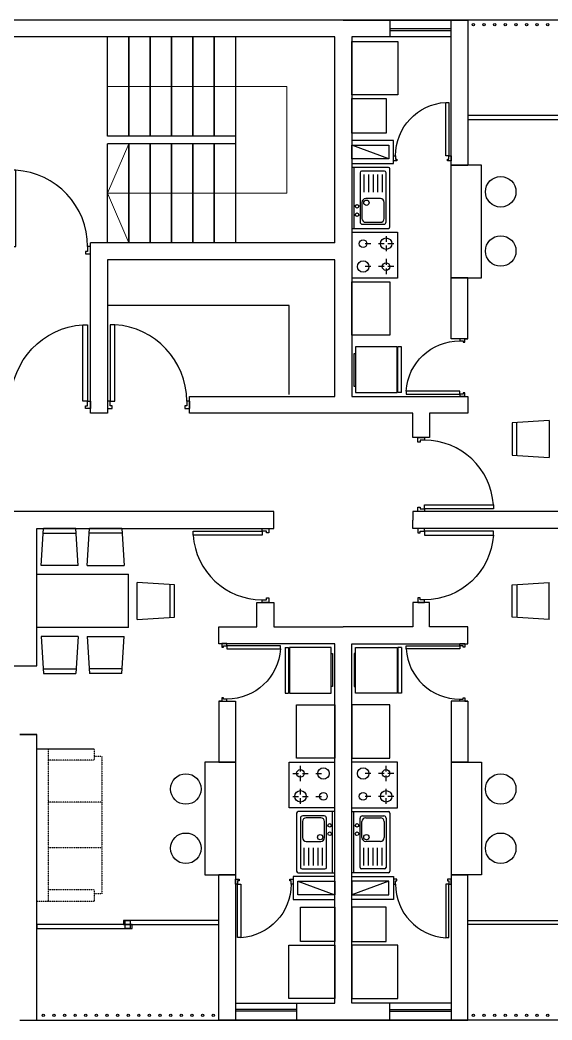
# Model space of a CAD drawing. Header units: inches. Extents: x -1960 to 5063, y 53 to 5870.
# Drawn here: x 3363 to 4059, y 2011 to 3321 of the extents above; entities that cross this region are included whole.
import ezdxf

# ---------------------------------------------------------------- set-up
doc = ezdxf.new("R2010")
doc.units = ezdxf.units.IN
doc.header["$MEASUREMENT"] = 0
doc.linetypes.add('HIDDEN', pattern=[0.375, 0.25, -0.125])
for name, color, linetype in [('00_CONJUNTO', 1, 'Continuous'), ('01 BLOQUES MUEBLES', 1, 'Continuous'), ('01 MUROS', 7, 'Continuous'), ('01 PUERTAS Y VENTANAS', 246, 'Continuous'), ('_LOSA', 250, 'Continuous')]:
    doc.layers.add(name, color=color, linetype=linetype)
doc.layers.add('_ELEV 1', color=7, linetype='Continuous', lineweight=9)

# ---------------------------------------------------------------- blocks, each defined once
blk = doc.blocks.new('*U24')
at = {"layer": '01 PUERTAS Y VENTANAS'}
for points in [[(1555.7, 4997.8), (1633.7, 4997.8), (1633.7, 4993.1), (1555.7, 4993.1)], [(1633.7, 4997.8), (1633.7, 5000.8), (1641.2, 5000.8), (1641.2, 4995.8), (1638.7, 4995.8), (1638.7, 4997.8)], [(1633.7, 4916.8), (1633.7, 4919.8), (1638.7, 4919.8), (1638.7, 4921.8), (1641.2, 4921.8), (1641.2, 4916.8)]]:
    blk.add_lwpolyline(points, close=True, dxfattribs=at)
at = {"layer": '01 PUERTAS Y VENTANAS', "color": 8}
blk.add_arc((1633.8, 4998.1), 78.3, 183.6465, 269.9158, dxfattribs=at)
blk = doc.blocks.new('*U28')
at = {"layer": '01 PUERTAS Y VENTANAS'}
for points in [[(1557.2, 4993.3), (1560.2, 4993.3), (1560.2, 4998.2), (1562.2, 4998.2), (1562.2, 5000.8), (1557.2, 5000.8)], [(1638.2, 4915.3), (1638.2, 4993.3), (1633.5, 4993.3), (1633.5, 4915.3)], [(1638.2, 4993.3), (1641.2, 4993.3), (1641.2, 5000.8), (1636.2, 5000.8), (1636.2, 4998.2), (1638.2, 4998.2)]]:
    blk.add_lwpolyline(points, close=True, dxfattribs=at)
at = {"layer": '01 PUERTAS Y VENTANAS', "color": 8}
blk.add_arc((1638.5, 4993.4), 78.3, 180.0842, 266.3535, dxfattribs=at)
blk = doc.blocks.new('*U25')
at = {"layer": '01 PUERTAS Y VENTANAS'}
for points in [[(1644.2, 4993.3), (1641.2, 4993.3), (1641.2, 5000.8), (1646.2, 5000.8), (1646.2, 4998.2), (1644.2, 4998.2)], [(1725.2, 4993.3), (1722.2, 4993.3), (1722.2, 4998.2), (1720.2, 4998.2), (1720.2, 5000.8), (1725.2, 5000.8)], [(1644.2, 4915.3), (1644.2, 4993.3), (1648.9, 4993.3), (1648.9, 4915.3)]]:
    blk.add_lwpolyline(points, close=True, dxfattribs=at)
at = {"layer": '01 PUERTAS Y VENTANAS', "color": 8}
blk.add_arc((1644, 4993.4), 78.3, 273.6465, 359.9158, dxfattribs=at)
blk = doc.blocks.new('*U26')
at = {"layer": '01 PUERTAS Y VENTANAS'}
for points in [[(1648.7, 4997.8), (1648.7, 5000.8), (1641.2, 5000.8), (1641.2, 4995.8), (1643.8, 4995.8), (1643.8, 4997.8)], [(1726.7, 4997.8), (1648.7, 4997.8), (1648.7, 4993.1), (1726.7, 4993.1)], [(1648.7, 4916.8), (1648.7, 4919.8), (1643.8, 4919.8), (1643.8, 4921.8), (1641.2, 4921.8), (1641.2, 4916.8)]]:
    blk.add_lwpolyline(points, close=True, dxfattribs=at)
at = {"layer": '01 PUERTAS Y VENTANAS', "color": 8}
blk.add_arc((1648.6, 4998.1), 78.3, 270.0842, 356.3535, dxfattribs=at)

msp = doc.modelspace()

# ---------------------------------------------------------------- linework, layer by layer
at = {"color": 7, "ltscale": 9}
for p, q in [((3845.3, 3138.6), (3796.6, 3156.6)), ((3726, 2192.6), (3774.6, 2174.6)), ((3845.3, 2192.6), (3796.6, 2174.6))]:
    msp.add_line(p, q, dxfattribs=at)
at = {"layer": '00_CONJUNTO', "color": 7}
for p, q in [((3926.6, 3130.6), (3926.6, 3130.6)), ((3926.6, 3130.6), (3948.6, 3130.6)), ((3644.6, 2200.6), (3622.6, 2200.6)), ((3644.6, 2200.6), (3644.6, 2200.6)), ((3926.6, 2200.6), (3926.6, 2200.6)), ((3926.6, 2200.6), (3948.6, 2200.6))]:
    msp.add_line(p, q, dxfattribs=at)
at = {"layer": '01 BLOQUES MUEBLES', "color": 7}
for p, q in [((3796.6, 3222.6), (3796.6, 3292.6)), ((3796.8, 3292.6), (3856.8, 3292.6)), ((3856.8, 3292.6), (3856.8, 3222.6)), ((3856.8, 3222.6), (3796.6, 3222.6)), ((3796.6, 3172.6), (3796.6, 3217.6)), ((3796.6, 3217.6), (3841.6, 3217.6)), ((3841.6, 3217.6), (3841.6, 3172.6)), ((3841.6, 3172.6), (3796.6, 3172.6)), ((3844.6, 3127.6), (3796.6, 3127.6)), ((3796.6, 3127.6), (3796.6, 3047.6)), ((3799.6, 3127.6), (3799.6, 3047.6)), ((3807.6, 3120.6), (3807.6, 3056.1)), ((3839.6, 3122.6), (3809.6, 3122.6)), ((3812.6, 3118.1), (3812.6, 3095)), ((3818.6, 3118.1), (3818.6, 3095)), ((3824.6, 3118.1), (3824.6, 3095)), ((3830.6, 3118.1), (3830.6, 3095)), ((3836.6, 3118.1), (3836.6, 3095)), ((3841.6, 3086.1), (3841.6, 3120.6)), ((3846.6, 3049.6), (3846.6, 3125.6)), ((3966.6, 3130.6), (3926.6, 3130.6)), ((3926.6, 2983), (3926.6, 3130.6)), ((3966.6, 2983), (3966.6, 3130.6)), ((3810.1, 3081.6), (3810.1, 3060.6)), ((3834.1, 3086.6), (3815.1, 3086.6)), ((3839.1, 3060.6), (3839.1, 3081.6)), ((3841.6, 3056.1), (3841.6, 3086.1)), ((3810.6, 3053.1), (3838.6, 3053.1)), ((3815.1, 3055.6), (3834.1, 3055.6)), ((3796.6, 3047.6), (3844.6, 3047.6)), ((3796.6, 2977.6), (3846.6, 2977.6)), ((3796.6, 2907.6), (3796.6, 2977.6)), ((3846.6, 2977.6), (3846.6, 2907.6)), ((3926.6, 2983), (3966.6, 2983)), ((3714.6, 2946.6), (3476.9, 2946.6)), ((3714.6, 2830.2), (3714.6, 2946.6)), ((3846.6, 2907.6), (3796.6, 2907.6)), ((3800, 2840.6), (3800, 2883.8)), ((3800, 2883.8), (3801.6, 2883.8)), ((3801.6, 2892.6), (3801.6, 2832.6)), ((3856.2, 2892.6), (3801.6, 2892.6)), ((3856.2, 2832.6), (3856.2, 2892.6)), ((3857.2, 2832.6), (3857.2, 2892.6)), ((3861.6, 2892.6), (3857.2, 2892.6)), ((3861.6, 2832.6), (3861.6, 2892.6)), ((3801.6, 2840.6), (3800, 2840.6)), ((3801.6, 2832.6), (3856.2, 2832.6)), ((3861.6, 2832.6), (3857.2, 2832.6)), ((4055.2, 2795.9), (4006.6, 2792.9)), ((4006.6, 2792.9), (4006.6, 2750.4)), ((4012.7, 2750.4), (4012.7, 2792.9)), ((4055.2, 2795.9), (4055.2, 2747.3)), ((4006.6, 2750.4), (4055.2, 2747.3)), ((3390.3, 2606.1), (3393.3, 2654.6)), ((3435.8, 2654.6), (3393.3, 2654.6)), ((3393.3, 2648.6), (3435.8, 2648.6)), ((3438.9, 2606.1), (3435.8, 2654.6)), ((3450.4, 2606.1), (3453.5, 2654.6)), ((3496, 2654.6), (3453.5, 2654.6)), ((3496, 2648.6), (3453.5, 2648.6)), ((3496, 2654.6), (3499, 2606.1)), ((3384.6, 2594.6), (3504.6, 2594.6)), ((3438.9, 2606.1), (3390.3, 2606.1)), ((3450.4, 2606.1), (3499, 2606.1)), ((3504.6, 2524.6), (3504.6, 2594.6)), ((3516.1, 2535.3), (3516.1, 2583.9)), ((3564.6, 2580.9), (3516.1, 2583.9)), ((3558.6, 2580.9), (3558.6, 2538.4)), ((3564.6, 2538.4), (3564.6, 2580.9)), ((4006.6, 2580.9), (4055.2, 2583.9)), ((4006.6, 2538.4), (4006.6, 2580.9)), ((4012.7, 2580.9), (4012.7, 2538.4)), ((4055.2, 2535.3), (4055.2, 2583.9)), ((3516.1, 2535.3), (3564.6, 2538.4)), ((4055.2, 2535.3), (4006.6, 2538.4)), ((3504.6, 2524.6), (3384.6, 2524.6)), ((3438.9, 2513.2), (3390.3, 2513.2)), ((3390.3, 2513.2), (3393.3, 2464.6)), ((3438.9, 2513.2), (3435.8, 2464.6)), ((3450.4, 2513.2), (3453.5, 2464.6)), ((3450.4, 2513.2), (3499, 2513.2)), ((3496, 2464.6), (3499, 2513.2)), ((3709.7, 2498.6), (3709.7, 2438.6)), ((3709.7, 2498.6), (3714.1, 2498.6)), ((3714.1, 2498.6), (3714.1, 2438.6)), ((3715.1, 2498.6), (3715.1, 2438.6)), ((3769.6, 2498.6), (3715.1, 2498.6)), ((3769.6, 2438.6), (3769.6, 2498.6)), ((3769.6, 2490.7), (3771.3, 2490.7)), ((3771.3, 2490.7), (3771.3, 2447.5)), ((3800, 2490.7), (3800, 2447.5)), ((3801.6, 2490.7), (3800, 2490.7)), ((3801.6, 2438.6), (3801.6, 2498.6)), ((3801.6, 2498.6), (3856.2, 2498.6)), ((3856.2, 2498.6), (3856.2, 2438.6)), ((3857.2, 2498.6), (3857.2, 2438.6)), ((3861.6, 2498.6), (3857.2, 2498.6)), ((3861.6, 2498.6), (3861.6, 2438.6)), ((3393.3, 2470.7), (3435.8, 2470.7)), ((3393.3, 2464.6), (3435.8, 2464.6)), ((3496, 2470.7), (3453.5, 2470.7)), ((3496, 2464.6), (3453.5, 2464.6)), ((3709.7, 2438.6), (3714.1, 2438.6)), ((3715.1, 2438.6), (3769.6, 2438.6)), ((3771.3, 2447.5), (3769.6, 2447.5)), ((3800, 2447.5), (3801.6, 2447.5)), ((3856.2, 2438.6), (3801.6, 2438.6)), ((3861.6, 2438.6), (3857.2, 2438.6)), ((3724.6, 2353.6), (3724.6, 2423.6)), ((3724.6, 2423.6), (3774.6, 2423.6)), ((3774.6, 2423.6), (3774.6, 2353.6)), ((3846.6, 2423.6), (3796.6, 2423.6)), ((3796.6, 2423.6), (3796.6, 2353.6)), ((3846.6, 2353.6), (3846.6, 2423.6)), ((3384.6, 2166), (3384.6, 2366)), ((3384.6, 2366), (3459.6, 2366)), ((3644.6, 2348.2), (3604.6, 2348.2)), ((3604.6, 2348.2), (3604.6, 2200.6)), ((3644.6, 2348.2), (3644.6, 2200.6)), ((3774.6, 2353.6), (3724.6, 2353.6)), ((3796.6, 2353.6), (3846.6, 2353.6)), ((3926.6, 2348.2), (3966.6, 2348.2)), ((3926.6, 2348.2), (3926.6, 2200.6)), ((3966.6, 2348.2), (3966.6, 2200.6)), ((3724.6, 2281.6), (3724.6, 2205.6)), ((3774.6, 2283.6), (3726.6, 2283.6)), ((3771.6, 2203.6), (3771.6, 2283.6)), ((3774.6, 2203.6), (3774.6, 2283.6)), ((3796.6, 2203.6), (3796.6, 2283.6)), ((3796.6, 2283.6), (3844.6, 2283.6)), ((3799.6, 2203.6), (3799.6, 2283.6)), ((3846.6, 2281.6), (3846.6, 2205.6)), ((3729.6, 2275.1), (3729.6, 2245.1)), ((3732.1, 2270.6), (3732.1, 2249.6)), ((3760.6, 2278.1), (3732.6, 2278.1)), ((3756.1, 2275.6), (3737.1, 2275.6)), ((3761.1, 2249.6), (3761.1, 2270.6)), ((3763.6, 2210.6), (3763.6, 2275.1)), ((3807.6, 2210.6), (3807.6, 2275.1)), ((3810.1, 2249.6), (3810.1, 2270.6)), ((3810.6, 2278.1), (3838.6, 2278.1)), ((3815.1, 2275.6), (3834.1, 2275.6)), ((3839.1, 2270.6), (3839.1, 2249.6)), ((3841.6, 2275.1), (3841.6, 2245.1)), ((3729.6, 2245.1), (3729.6, 2210.6)), ((3737.1, 2244.6), (3756.1, 2244.6)), ((3834.1, 2244.6), (3815.1, 2244.6)), ((3841.6, 2245.1), (3841.6, 2210.6)), ((3734.6, 2213.2), (3734.6, 2236.3)), ((3740.6, 2213.2), (3740.6, 2236.3)), ((3746.6, 2213.2), (3746.6, 2236.3)), ((3752.6, 2213.2), (3752.6, 2236.3)), ((3758.6, 2213.2), (3758.6, 2236.3)), ((3812.6, 2213.2), (3812.6, 2236.3)), ((3818.6, 2213.2), (3818.6, 2236.3)), ((3824.6, 2213.2), (3824.6, 2236.3)), ((3830.6, 2213.2), (3830.6, 2236.3)), ((3836.6, 2213.2), (3836.6, 2236.3)), ((3726.6, 2203.6), (3774.6, 2203.6)), ((3731.6, 2208.6), (3761.6, 2208.6)), ((3844.6, 2203.6), (3796.6, 2203.6)), ((3839.6, 2208.6), (3809.6, 2208.6)), ((3604.6, 2200.6), (3644.6, 2200.6)), ((3966.6, 2200.6), (3926.6, 2200.6)), ((3729.6, 2113.6), (3729.6, 2158.6)), ((3729.6, 2158.6), (3774.6, 2158.6)), ((3774.6, 2158.6), (3774.6, 2113.6)), ((3841.6, 2158.6), (3796.6, 2158.6)), ((3796.6, 2158.6), (3796.6, 2113.6)), ((3841.6, 2113.6), (3841.6, 2158.6)), ((3774.6, 2113.6), (3729.6, 2113.6)), ((3796.6, 2113.6), (3841.6, 2113.6)), ((3714.5, 2038.6), (3714.5, 2108.6)), ((3714.5, 2108.6), (3774.6, 2108.6)), ((3774.6, 2108.6), (3774.6, 2038.6)), ((3856.8, 2108.6), (3796.6, 2108.6)), ((3796.6, 2108.6), (3796.6, 2038.6)), ((3856.8, 2038.6), (3856.8, 2108.6)), ((3774.5, 2038.6), (3714.5, 2038.6)), ((3796.8, 2038.6), (3856.8, 2038.6))]:
    msp.add_line(p, q, dxfattribs=at)
at = {"layer": '01 BLOQUES MUEBLES', "color": 7, "ltscale": 0.02}
for p, q in [((3796.6, 3042.6), (3856.6, 3042.6)), ((3796.6, 3042.6), (3856.6, 3042.6)), ((3796.6, 3042.6), (3856.6, 3042.6)), ((3796.6, 3042.6), (3856.6, 3042.6)), ((3796.6, 3042.6), (3856.6, 3042.6)), ((3856.6, 3042.6), (3856.6, 2982.6)), ((3821.6, 3027.6), (3814.1, 3027.6)), ((3821.6, 3027.6), (3814.1, 3027.6)), ((3821.6, 3027.6), (3814.1, 3027.6)), ((3821.6, 3027.6), (3814.1, 3027.6)), ((3821.6, 3027.6), (3814.1, 3027.6)), ((3839.1, 3027.6), (3831.6, 3027.6)), ((3839.1, 3027.6), (3831.6, 3027.6)), ((3839.1, 3027.6), (3831.6, 3027.6)), ((3839.1, 3027.6), (3831.6, 3027.6)), ((3839.1, 3027.6), (3831.6, 3027.6)), ((3841.6, 3037.6), (3841.6, 3030.1)), ((3841.6, 3037.6), (3841.6, 3030.1)), ((3841.6, 3037.6), (3841.6, 3030.1)), ((3841.6, 3037.6), (3841.6, 3030.1)), ((3841.6, 3037.6), (3841.6, 3030.1)), ((3851.6, 3027.6), (3844.1, 3027.6)), ((3851.6, 3027.6), (3844.1, 3027.6)), ((3851.6, 3027.6), (3844.1, 3027.6)), ((3851.6, 3027.6), (3844.1, 3027.6)), ((3851.6, 3027.6), (3844.1, 3027.6)), ((3841.6, 3025.1), (3841.6, 3017.6)), ((3841.6, 3025.1), (3841.6, 3017.6)), ((3841.6, 3025.1), (3841.6, 3017.6)), ((3841.6, 3025.1), (3841.6, 3017.6)), ((3841.6, 3025.1), (3841.6, 3017.6)), ((3841.6, 3007.6), (3841.6, 3000.1)), ((3841.6, 3007.6), (3841.6, 3000.1)), ((3841.6, 3007.6), (3841.6, 3000.1)), ((3841.6, 3007.6), (3841.6, 3000.1)), ((3841.6, 3007.6), (3841.6, 3000.1)), ((3821.6, 2997.6), (3814.1, 2997.6)), ((3821.6, 2997.6), (3814.1, 2997.6)), ((3821.6, 2997.6), (3814.1, 2997.6)), ((3821.6, 2997.6), (3814.1, 2997.6)), ((3821.6, 2997.6), (3814.1, 2997.6)), ((3839.1, 2997.6), (3831.6, 2997.6)), ((3839.1, 2997.6), (3831.6, 2997.6)), ((3839.1, 2997.6), (3831.6, 2997.6)), ((3839.1, 2997.6), (3831.6, 2997.6)), ((3839.1, 2997.6), (3831.6, 2997.6)), ((3841.6, 2995.1), (3841.6, 2987.6)), ((3841.6, 2995.1), (3841.6, 2987.6)), ((3841.6, 2995.1), (3841.6, 2987.6)), ((3841.6, 2995.1), (3841.6, 2987.6)), ((3841.6, 2995.1), (3841.6, 2987.6)), ((3851.6, 2997.6), (3844.1, 2997.6)), ((3851.6, 2997.6), (3844.1, 2997.6)), ((3851.6, 2997.6), (3844.1, 2997.6)), ((3851.6, 2997.6), (3844.1, 2997.6)), ((3851.6, 2997.6), (3844.1, 2997.6)), ((3856.6, 2982.6), (3796.6, 2982.6)), ((3714.6, 2288.6), (3714.6, 2348.6)), ((3714.6, 2348.6), (3774.6, 2348.6)), ((3856.6, 2348.6), (3796.6, 2348.6)), ((3856.6, 2288.6), (3856.6, 2348.6)), ((3719.6, 2333.6), (3727.1, 2333.6)), ((3719.6, 2333.6), (3727.1, 2333.6)), ((3719.6, 2333.6), (3727.1, 2333.6)), ((3719.6, 2333.6), (3727.1, 2333.6)), ((3719.6, 2333.6), (3727.1, 2333.6)), ((3729.6, 2336.1), (3729.6, 2343.6)), ((3729.6, 2336.1), (3729.6, 2343.6)), ((3729.6, 2336.1), (3729.6, 2343.6)), ((3729.6, 2336.1), (3729.6, 2343.6)), ((3729.6, 2336.1), (3729.6, 2343.6)), ((3732.1, 2333.6), (3739.6, 2333.6)), ((3732.1, 2333.6), (3739.6, 2333.6)), ((3732.1, 2333.6), (3739.6, 2333.6)), ((3732.1, 2333.6), (3739.6, 2333.6)), ((3732.1, 2333.6), (3739.6, 2333.6)), ((3749.6, 2333.6), (3757.1, 2333.6)), ((3749.6, 2333.6), (3757.1, 2333.6)), ((3749.6, 2333.6), (3757.1, 2333.6)), ((3749.6, 2333.6), (3757.1, 2333.6)), ((3749.6, 2333.6), (3757.1, 2333.6)), ((3821.6, 2333.6), (3814.1, 2333.6)), ((3821.6, 2333.6), (3814.1, 2333.6)), ((3821.6, 2333.6), (3814.1, 2333.6)), ((3821.6, 2333.6), (3814.1, 2333.6)), ((3821.6, 2333.6), (3814.1, 2333.6)), ((3839.1, 2333.6), (3831.6, 2333.6)), ((3839.1, 2333.6), (3831.6, 2333.6)), ((3839.1, 2333.6), (3831.6, 2333.6)), ((3839.1, 2333.6), (3831.6, 2333.6)), ((3839.1, 2333.6), (3831.6, 2333.6)), ((3841.6, 2336.1), (3841.6, 2343.6)), ((3841.6, 2336.1), (3841.6, 2343.6)), ((3841.6, 2336.1), (3841.6, 2343.6)), ((3841.6, 2336.1), (3841.6, 2343.6)), ((3841.6, 2336.1), (3841.6, 2343.6)), ((3851.6, 2333.6), (3844.1, 2333.6)), ((3851.6, 2333.6), (3844.1, 2333.6)), ((3851.6, 2333.6), (3844.1, 2333.6)), ((3851.6, 2333.6), (3844.1, 2333.6)), ((3851.6, 2333.6), (3844.1, 2333.6)), ((3729.6, 2323.6), (3729.6, 2331.1)), ((3729.6, 2323.6), (3729.6, 2331.1)), ((3729.6, 2323.6), (3729.6, 2331.1)), ((3729.6, 2323.6), (3729.6, 2331.1)), ((3729.6, 2323.6), (3729.6, 2331.1)), ((3841.6, 2323.6), (3841.6, 2331.1)), ((3841.6, 2323.6), (3841.6, 2331.1)), ((3841.6, 2323.6), (3841.6, 2331.1)), ((3841.6, 2323.6), (3841.6, 2331.1)), ((3841.6, 2323.6), (3841.6, 2331.1)), ((3729.6, 2306.1), (3729.6, 2313.6)), ((3729.6, 2306.1), (3729.6, 2313.6)), ((3729.6, 2306.1), (3729.6, 2313.6)), ((3729.6, 2306.1), (3729.6, 2313.6)), ((3729.6, 2306.1), (3729.6, 2313.6)), ((3841.6, 2306.1), (3841.6, 2313.6)), ((3841.6, 2306.1), (3841.6, 2313.6)), ((3841.6, 2306.1), (3841.6, 2313.6)), ((3841.6, 2306.1), (3841.6, 2313.6)), ((3841.6, 2306.1), (3841.6, 2313.6)), ((3719.6, 2303.6), (3727.1, 2303.6)), ((3719.6, 2303.6), (3727.1, 2303.6)), ((3719.6, 2303.6), (3727.1, 2303.6)), ((3719.6, 2303.6), (3727.1, 2303.6)), ((3719.6, 2303.6), (3727.1, 2303.6)), ((3729.6, 2293.6), (3729.6, 2301.1)), ((3729.6, 2293.6), (3729.6, 2301.1)), ((3729.6, 2293.6), (3729.6, 2301.1)), ((3729.6, 2293.6), (3729.6, 2301.1)), ((3729.6, 2293.6), (3729.6, 2301.1)), ((3732.1, 2303.6), (3739.6, 2303.6)), ((3732.1, 2303.6), (3739.6, 2303.6)), ((3732.1, 2303.6), (3739.6, 2303.6)), ((3732.1, 2303.6), (3739.6, 2303.6)), ((3732.1, 2303.6), (3739.6, 2303.6)), ((3749.6, 2303.6), (3757.1, 2303.6)), ((3749.6, 2303.6), (3757.1, 2303.6)), ((3749.6, 2303.6), (3757.1, 2303.6)), ((3749.6, 2303.6), (3757.1, 2303.6)), ((3749.6, 2303.6), (3757.1, 2303.6)), ((3821.6, 2303.6), (3814.1, 2303.6)), ((3821.6, 2303.6), (3814.1, 2303.6)), ((3821.6, 2303.6), (3814.1, 2303.6)), ((3821.6, 2303.6), (3814.1, 2303.6)), ((3821.6, 2303.6), (3814.1, 2303.6)), ((3839.1, 2303.6), (3831.6, 2303.6)), ((3839.1, 2303.6), (3831.6, 2303.6)), ((3839.1, 2303.6), (3831.6, 2303.6)), ((3839.1, 2303.6), (3831.6, 2303.6)), ((3839.1, 2303.6), (3831.6, 2303.6)), ((3841.6, 2293.6), (3841.6, 2301.1)), ((3841.6, 2293.6), (3841.6, 2301.1)), ((3841.6, 2293.6), (3841.6, 2301.1)), ((3841.6, 2293.6), (3841.6, 2301.1)), ((3841.6, 2293.6), (3841.6, 2301.1)), ((3851.6, 2303.6), (3844.1, 2303.6)), ((3851.6, 2303.6), (3844.1, 2303.6)), ((3851.6, 2303.6), (3844.1, 2303.6)), ((3851.6, 2303.6), (3844.1, 2303.6)), ((3851.6, 2303.6), (3844.1, 2303.6)), ((3774.6, 2288.6), (3714.6, 2288.6)), ((3774.6, 2288.6), (3714.6, 2288.6)), ((3774.6, 2288.6), (3714.6, 2288.6)), ((3774.6, 2288.6), (3714.6, 2288.6)), ((3774.6, 2288.6), (3714.6, 2288.6)), ((3796.6, 2288.6), (3856.6, 2288.6)), ((3796.6, 2288.6), (3856.6, 2288.6)), ((3796.6, 2288.6), (3856.6, 2288.6)), ((3796.6, 2288.6), (3856.6, 2288.6)), ((3796.6, 2288.6), (3856.6, 2288.6))]:
    msp.add_line(p, q, dxfattribs=at)
at = {"layer": '01 BLOQUES MUEBLES', "color": 7, "linetype": 'HIDDEN', "ltscale": 0.01}
for p, q in [((3399.6, 2366), (3399.6, 2166)), ((3459.6, 2366), (3459.6, 2351)), ((3459.6, 2351), (3399.6, 2351)), ((3469.6, 2356), (3459.6, 2356)), ((3469.6, 2356), (3469.6, 2176)), ((3469.6, 2296), (3399.6, 2296)), ((3469.6, 2236), (3399.6, 2236)), ((3459.6, 2181), (3399.6, 2181)), ((3459.6, 2181), (3459.6, 2166)), ((3469.6, 2176), (3459.6, 2176)), ((3459.6, 2166), (3384.6, 2166))]:
    msp.add_line(p, q, dxfattribs=at)
at = {"layer": '01 BLOQUES MUEBLES', "color": 7}
for centre, radius in [((3991.6, 3095.6), 20), ((3803.5, 3076.6), 2.32), ((3815.9, 3081.2), 3.5), ((3803.5, 3065.6), 2.32), ((3991.6, 3018), 20), ((3579.6, 2313.2), 20), ((3991.6, 2313.2), 20), ((3767.8, 2265.6), 2.32), ((3803.5, 2265.6), 2.32), ((3579.6, 2235.6), 20), ((3755.4, 2250.1), 3.5), ((3767.8, 2254.6), 2.32), ((3803.5, 2254.6), 2.32), ((3815.9, 2250.1), 3.5), ((3991.6, 2235.6), 20)]:
    msp.add_circle(centre, radius, dxfattribs=at)
at = {"layer": '01 BLOQUES MUEBLES', "color": 7, "ltscale": 0.02}
for centre, radius in [((3811.6, 3027.6), 5), ((3811.6, 3027.6), 5), ((3811.6, 3027.6), 5), ((3811.6, 3027.6), 5), ((3811.6, 3027.6), 5), ((3841.6, 3027.6), 7.5), ((3841.6, 3027.6), 7.5), ((3841.6, 3027.6), 7.5), ((3841.6, 3027.6), 7.5), ((3841.6, 3027.6), 7.5), ((3811.6, 2997.6), 7.5), ((3811.6, 2997.6), 7.5), ((3811.6, 2997.6), 7.5), ((3811.6, 2997.6), 7.5), ((3811.6, 2997.6), 7.5), ((3841.6, 2997.6), 5), ((3841.6, 2997.6), 5), ((3841.6, 2997.6), 5), ((3841.6, 2997.6), 5), ((3841.6, 2997.6), 5), ((3729.6, 2333.6), 5), ((3729.6, 2333.6), 5), ((3729.6, 2333.6), 5), ((3729.6, 2333.6), 5), ((3729.6, 2333.6), 5), ((3759.6, 2333.6), 7.5), ((3759.6, 2333.6), 7.5), ((3759.6, 2333.6), 7.5), ((3759.6, 2333.6), 7.5), ((3759.6, 2333.6), 7.5), ((3811.6, 2333.6), 7.5), ((3811.6, 2333.6), 7.5), ((3811.6, 2333.6), 7.5), ((3811.6, 2333.6), 7.5), ((3811.6, 2333.6), 7.5), ((3841.6, 2333.6), 5), ((3841.6, 2333.6), 5), ((3841.6, 2333.6), 5), ((3841.6, 2333.6), 5), ((3841.6, 2333.6), 5), ((3729.6, 2303.6), 7.5), ((3729.6, 2303.6), 7.5), ((3729.6, 2303.6), 7.5), ((3729.6, 2303.6), 7.5), ((3729.6, 2303.6), 7.5), ((3759.6, 2303.6), 5), ((3759.6, 2303.6), 5), ((3759.6, 2303.6), 5), ((3759.6, 2303.6), 5), ((3759.6, 2303.6), 5), ((3811.6, 2303.6), 5), ((3811.6, 2303.6), 5), ((3811.6, 2303.6), 5), ((3811.6, 2303.6), 5), ((3811.6, 2303.6), 5), ((3841.6, 2303.6), 7.5), ((3841.6, 2303.6), 7.5), ((3841.6, 2303.6), 7.5), ((3841.6, 2303.6), 7.5), ((3841.6, 2303.6), 7.5)]:
    msp.add_circle(centre, radius, dxfattribs=at)
at = {"layer": '01 BLOQUES MUEBLES', "color": 7}
for centre, radius, start, end in [((3809.6, 3120.6), 2, 90, 180), ((3839.6, 3120.6), 2, 0, 90), ((3844.6, 3125.6), 2, 0, 90), ((3815.1, 3081.6), 5, 90, 180), ((3834.1, 3081.6), 5, 0, 90), ((3810.6, 3056.1), 3, 180, 270), ((3815.1, 3060.6), 5, 180, 270), ((3834.1, 3060.6), 5, 270, 0), ((3838.6, 3056.1), 3, 270, 0), ((3844.6, 3049.6), 2, 270, 360), ((3726.6, 2281.6), 2, 90, 180), ((3844.6, 2281.6), 2, 0, 90), ((3732.6, 2275.1), 3, 90, 180), ((3737.1, 2270.6), 5, 90, 180), ((3756.1, 2270.6), 5, 0, 90), ((3760.6, 2275.1), 3, 0, 90), ((3810.6, 2275.1), 3, 90, 180), ((3815.1, 2270.6), 5, 90, 180), ((3834.1, 2270.6), 5, 0, 90), ((3838.6, 2275.1), 3, 0, 90), ((3737.1, 2249.6), 5, 180, 270), ((3756.1, 2249.6), 5, 270, 360), ((3815.1, 2249.6), 5, 180, 270), ((3834.1, 2249.6), 5, 270, 0), ((3726.6, 2205.6), 2, 180, 270), ((3731.6, 2210.6), 2, 180, 270), ((3761.6, 2210.6), 2, 270, 0), ((3809.6, 2210.6), 2, 180, 270), ((3839.6, 2210.6), 2, 270, 0), ((3844.6, 2205.6), 2, 270, 360)]:
    msp.add_arc(centre, radius, start, end, dxfattribs=at)
at = {"layer": '01 MUROS', "color": 7}
for p, q in [((3785.6, 3320.6), (3282.7, 3320.6)), ((4208.6, 3320.6), (3785.6, 3320.6)), ((3785.6, 3320.6), (3948.6, 3320.6)), ((3846.6, 3320.6), (3846.6, 3298.6)), ((3926.6, 3297.9), (3926.6, 3320.6)), ((3948.6, 3320.6), (3948.6, 3130.6)), ((3846.6, 3309.3), (3926.6, 3309.3)), ((3846.6, 3306.8), (3926.6, 3306.8)), ((3774.6, 3298.6), (3293.7, 3298.6)), ((3774.6, 3028.6), (3774.6, 3298.6)), ((3926.6, 3298.6), (3796.6, 3298.6)), ((3796.6, 3298.6), (3796.6, 2827.6)), ((3926.6, 2903), (3926.6, 3298.6)), ((4073.4, 3195.6), (3948.6, 3195.6)), ((3948.6, 3195.6), (3948.6, 3190.4)), ((3948.6, 3190.4), (4073.4, 3190.4)), ((3851.3, 3162.6), (3796.6, 3162.6)), ((3851.3, 3132.6), (3851.3, 3162.6)), ((3796.6, 3138.6), (3796.6, 3156.6)), ((3796.6, 3156.6), (3845.3, 3156.6)), ((3845.3, 3156.6), (3845.3, 3138.6)), ((3845.3, 3138.6), (3796.6, 3138.6)), ((3796.6, 3132.6), (3851.3, 3132.6)), ((3948.6, 3130.6), (3926.6, 3130.6)), ((3774.6, 3028.6), (3454.9, 3028.6)), ((3454.9, 2805.6), (3454.9, 3028.6)), ((3774.6, 3006.6), (3476.9, 3006.6)), ((3476.9, 3006.6), (3476.9, 2805.6)), ((3774.6, 2827.6), (3774.6, 3006.6)), ((3948.6, 2983), (3926.6, 2983)), ((3948.6, 2903), (3948.6, 2983)), ((3948.6, 2903), (3926.6, 2903)), ((3944.7, 2903), (3948.6, 2903)), ((3584.6, 2805.6), (3584.6, 2827.6)), ((3584.6, 2827.6), (3774.6, 2827.6)), ((3796.6, 2827.6), (3926.6, 2827.6)), ((3926.6, 2827.6), (3948.6, 2827.6)), ((3948.6, 2827.6), (3948.6, 2805.6)), ((3476.9, 2805.6), (3454.9, 2805.6)), ((3785.6, 2805.6), (3584.6, 2805.6)), ((3876.6, 2805.6), (3785.6, 2805.6)), ((3876.6, 2773.6), (3876.6, 2805.6)), ((3948.6, 2805.6), (3898.6, 2805.6)), ((3898.6, 2805.6), (3898.6, 2773.6)), ((3898.6, 2773.6), (3876.6, 2773.6)), ((3694.6, 2676.6), (3191.7, 2676.6)), ((3694.6, 2665.6), (3694.6, 2676.6)), ((4186.6, 2676.6), (3876.6, 2676.6)), ((3876.6, 2676.6), (3876.6, 2665.6)), ((3694.6, 2654.6), (3694.6, 2665.6)), ((3876.6, 2654.6), (3876.6, 2665.6)), ((3384.6, 2475), (3384.6, 2654.6)), ((3384.6, 2474.6), (3384.6, 2654.6)), ((3384.6, 2654.6), (3694.6, 2654.6)), ((4186.6, 2654.6), (3876.6, 2654.6)), ((3672.6, 2525.6), (3672.6, 2557.7)), ((3672.6, 2557.7), (3694.6, 2557.7)), ((3694.6, 2557.7), (3694.6, 2525.6)), ((3898.6, 2557.7), (3876.6, 2557.7)), ((3876.6, 2557.7), (3876.6, 2525.6)), ((3898.6, 2525.6), (3898.6, 2557.7)), ((3622.6, 2503.6), (3622.6, 2525.6)), ((3622.6, 2525.6), (3672.6, 2525.6)), ((3694.6, 2525.6), (3785.6, 2525.6)), ((3876.6, 2525.6), (3785.6, 2525.6)), ((3948.6, 2525.6), (3898.6, 2525.6)), ((3948.6, 2503.6), (3948.6, 2525.6)), ((3644.6, 2503.6), (3622.6, 2503.6)), ((3774.6, 2503.6), (3644.6, 2503.6)), ((3774.6, 2032.6), (3774.6, 2503.6)), ((3796.6, 2032.6), (3796.6, 2503.6)), ((3796.6, 2503.6), (3926.6, 2503.6)), ((3926.6, 2503.6), (3948.6, 2503.6)), ((3248, 2474.6), (3384.6, 2474.6)), ((3626.6, 2428.2), (3622.6, 2428.2)), ((3622.6, 2428.2), (3644.6, 2428.2)), ((3622.6, 2428.2), (3622.6, 2348.2)), ((3644.6, 2428.2), (3644.6, 2032.6)), ((3948.6, 2428.2), (3926.6, 2428.2)), ((3926.6, 2428.2), (3926.6, 2032.6)), ((3944.7, 2428.2), (3948.6, 2428.2)), ((3948.6, 2428.2), (3948.6, 2348.2)), ((3362.6, 2384.6), (3384.6, 2384.6)), ((3384.6, 2384.6), (3362.6, 2384.6)), ((3384.6, 2010.6), (3384.6, 2384.6)), ((3622.6, 2348.2), (3644.6, 2348.2)), ((3948.6, 2348.2), (3926.6, 2348.2)), ((3622.6, 2010.6), (3622.6, 2200.6)), ((3622.6, 2200.6), (3644.6, 2200.6)), ((3774.6, 2198.6), (3720, 2198.6)), ((3720, 2198.6), (3720, 2168.6)), ((3726, 2174.6), (3726, 2192.6)), ((3726, 2192.6), (3774.6, 2192.6)), ((3774.6, 2192.6), (3774.6, 2174.6)), ((3796.6, 2198.6), (3851.3, 2198.6)), ((3845.3, 2192.6), (3796.6, 2192.6)), ((3796.6, 2192.6), (3796.6, 2174.6)), ((3845.3, 2174.6), (3845.3, 2192.6)), ((3851.3, 2198.6), (3851.3, 2168.6)), ((3948.6, 2200.6), (3926.6, 2200.6)), ((3948.6, 2010.6), (3948.6, 2200.6)), ((3774.6, 2174.6), (3726, 2174.6)), ((3796.6, 2174.6), (3845.3, 2174.6)), ((3720, 2168.6), (3774.6, 2168.6)), ((3851.3, 2168.6), (3796.6, 2168.6)), ((3509.2, 2135.6), (3384.6, 2135.6)), ((3384.6, 2135.6), (3384.6, 2130.4)), ((3622.6, 2140.9), (3497.9, 2140.9)), ((3497.9, 2140.9), (3497.9, 2135.6)), ((3497.9, 2135.6), (3622.6, 2135.6)), ((3500.4, 2140.9), (3506.9, 2140.9)), ((3500.4, 2130.4), (3500.4, 2140.9)), ((3506.9, 2140.9), (3506.9, 2130.4)), ((3509.2, 2130.4), (3509.2, 2135.6)), ((3622.6, 2135.6), (3622.6, 2140.9)), ((3948.6, 2135.6), (3948.6, 2140.9)), ((3948.6, 2140.9), (4073.4, 2140.9)), ((4073.4, 2135.6), (3948.6, 2135.6)), ((3384.6, 2130.4), (3509.2, 2130.4)), ((3506.9, 2130.4), (3500.4, 2130.4)), ((3644.6, 2033.4), (3644.6, 2010.6)), ((3644.6, 2032.6), (3774.6, 2032.6)), ((3724.7, 2010.6), (3724.7, 2032.6)), ((3926.6, 2032.6), (3796.6, 2032.6)), ((3846.6, 2010.6), (3846.6, 2032.6)), ((3926.6, 2033.4), (3926.6, 2010.6)), ((3724.7, 2024.4), (3644.6, 2024.4)), ((3724.7, 2022), (3644.6, 2022)), ((3846.6, 2024.4), (3926.6, 2024.4)), ((3846.6, 2022), (3926.6, 2022)), ((3362.6, 2010.6), (3785.6, 2010.6)), ((3785.6, 2010.6), (3622.6, 2010.6)), ((4208.6, 2010.6), (3785.6, 2010.6)), ((3785.6, 2010.6), (3948.6, 2010.6))]:
    msp.add_line(p, q, dxfattribs=at)
at = {"layer": '01 MUROS', "color": 7, "ltscale": 9}
for centre in [(3955.9, 3314.4), (3969.8, 3314.4), (3983.7, 3314.4), (3997.6, 3314.4), (4011.5, 3314.4), (4025.4, 3314.4), (4039.2, 3314.4), (4053.1, 3314.4), (3393.1, 2016.8), (3407, 2016.8), (3420.9, 2016.8), (3434.8, 2016.8), (3448.7, 2016.8), (3462.6, 2016.8), (3476.5, 2016.8), (3490.3, 2016.8), (3504.2, 2016.8), (3518.1, 2016.8), (3532, 2016.8), (3545.9, 2016.8), (3559.8, 2016.8), (3573.7, 2016.8), (3587.6, 2016.8), (3601.5, 2016.8), (3615.4, 2016.8), (3955.9, 2016.8), (3969.8, 2016.8), (3983.7, 2016.8), (3997.6, 2016.8), (4011.5, 2016.8), (4025.4, 2016.8), (4039.2, 2016.8), (4053.1, 2016.8)]:
    msp.add_circle(centre, 1.5, dxfattribs=at)
at = {"layer": '_ELEV 1', "color": 7}
for p, q in [((3476.9, 3233.6), (3711.9, 3233.6)), ((3711.9, 3233.6), (3711.9, 3219.4)), ((3711.9, 3219.4), (3711.9, 3093.6)), ((3476.9, 3093.6), (3504.9, 3158.6)), ((3504.9, 3158.6), (3504.9, 3028.6)), ((3711.9, 3093.6), (3476.9, 3093.6)), ((3504.9, 3028.6), (3476.9, 3093.6))]:
    msp.add_line(p, q, dxfattribs=at)
at = {"layer": '_LOSA', "color": 7, "ltscale": 9}
for p, q in [((3476.9, 3168.6), (3476.9, 3298.6)), ((3504.9, 3168.6), (3504.9, 3298.6)), ((3504.9, 3298.6), (3504.9, 3168.6)), ((3532.8, 3168.6), (3532.8, 3298.6)), ((3532.8, 3298.6), (3532.8, 3168.6)), ((3560.8, 3168.6), (3560.8, 3298.6)), ((3560.8, 3298.6), (3560.8, 3168.6)), ((3588.7, 3168.6), (3588.7, 3298.6)), ((3588.7, 3298.6), (3588.7, 3168.6)), ((3616.7, 3298.6), (3616.7, 3168.6)), ((3616.7, 3168.6), (3616.7, 3298.6)), ((3644.6, 3298.6), (3644.6, 3028.6)), ((3644.6, 3168.6), (3476.9, 3168.6)), ((3644.6, 3158.6), (3476.9, 3158.6)), ((3476.9, 3028.6), (3476.9, 3158.6)), ((3504.9, 3028.6), (3504.9, 3158.6)), ((3504.9, 3158.6), (3504.9, 3028.6)), ((3532.8, 3028.6), (3532.8, 3158.6)), ((3532.8, 3158.6), (3532.8, 3028.6)), ((3560.8, 3028.6), (3560.8, 3158.6)), ((3560.8, 3158.6), (3560.8, 3028.6)), ((3588.7, 3028.6), (3588.7, 3158.6)), ((3588.7, 3158.6), (3588.7, 3028.6)), ((3616.7, 3158.6), (3616.7, 3028.6)), ((3616.7, 3028.6), (3616.7, 3158.6))]:
    msp.add_line(p, q, dxfattribs=at)

# ---------------------------------------------------------------- block references
at = {"layer": '01 PUERTAS Y VENTANAS', "color": 7}
for name, p, xscale, yscale, zscale, rotation in [('*U28', (2453.6, 7624.2), -0.8975026016796874, 0.8975026016796874, 0.8975026016796874, 180), ('*U26', (9759, 909.9), 1.282146573830468, 1.282146573830468, 1.282146573830468, 89.99999999999999), ('*U26', (-2956.9, 707.5), -1.282146573830468, 1.282146573830468, 1.282146573830468, 270), ('*U26', (9888.7, 707.5), 1.282146573830468, 1.282146573830468, 1.282146573830468, 89.99999999999999), ('*U24', (2471.7, 7315.9), -0.8975026016796874, 0.8975026016796874, 0.8975026016796874, 180), ('*U25', (9653.9, 782.8), 1.153931916447351, 1.153931916447351, 1.153931916447351, 89.99999999999999), ('*U25', (-2082.6, 4548.5), 1.153931916447351, 1.153931916447351, 1.153931916447351, 270), ('*U25', (9653.9, 4548.5), -1.153931916447351, 1.153931916447351, 1.153931916447351, 90)]:
    msp.add_blockref(name, p, dxfattribs=dict(at, xscale=xscale, yscale=yscale, zscale=zscale, rotation=rotation))
at = {"layer": '01 PUERTAS Y VENTANAS', "color": 7, "yscale": 0.8975026016796874, "zscale": 0.8975026016796874}
for name, p, xscale in [('*U24', (5099.6, -1984.6), -0.8975026016796874), ('*U24', (2471.7, -1984.6), 0.8975026016796874), ('*U28', (5117.7, -2293), -0.8975026016796874), ('*U28', (2453.6, -2293), 0.8975026016796874)]:
    msp.add_blockref(name, p, dxfattribs=dict(at, xscale=xscale))

doc.saveas('drawing.dxf')
